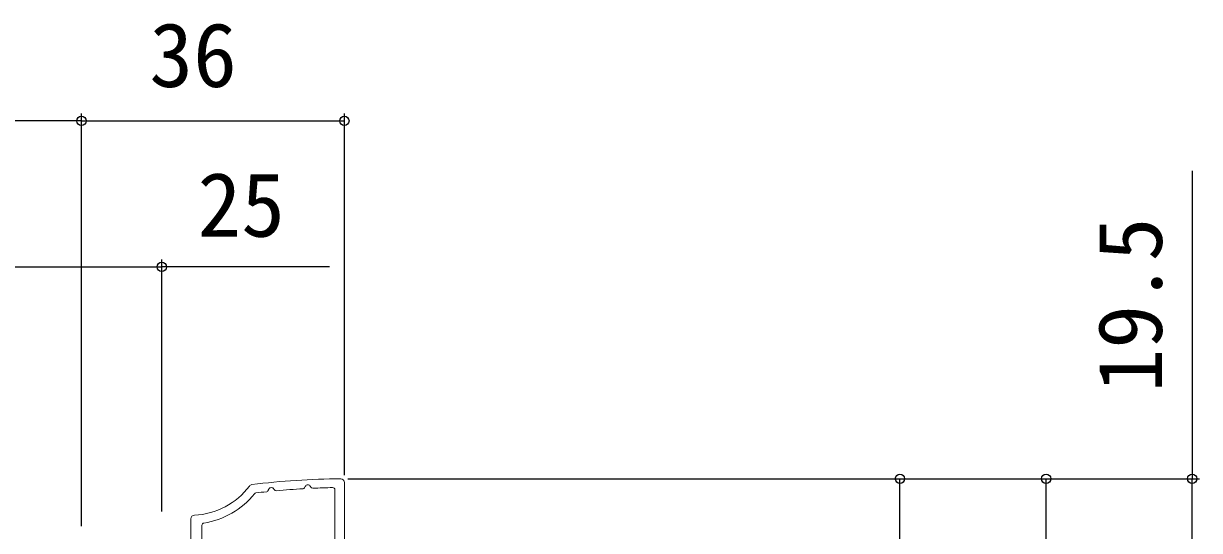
# Model space of a CAD drawing. Units: millimetres, scale not verified. Extents: x -525 to 525, y -783 to 779.
# Drawn here: x 182.3 to 343.3, y 295 to 364.4 of the extents above; entities that cross this region are included whole.
import ezdxf
from ezdxf.enums import TextEntityAlignment as Align

# ---------------------------------------------------------------- set-up
doc = ezdxf.new("R2010")
doc.units = ezdxf.units.MM
doc.header["$LTSCALE"] = 4
doc.layers.add('0-0_0', color=30, linetype='Continuous', lineweight=18)
doc.layers.add('0-8_YKK_D', color=6, linetype='Continuous')
doc.styles.add('ＭＳ ゴシック', font='')
doc.styles.get('ＭＳ ゴシック').set_extended_font_data('MS Gothic')

msp = doc.modelspace()

# ---------------------------------------------------------------- linework, layer by layer
at = {"layer": '0-0_0'}
for p, q in [((215.913, 300.617), (215.791, 300.377)), ((216.653, 300.565), (216.627, 300.617)), ((220.913, 300.998), (220.808, 300.791)), ((221.67, 300.911), (221.626, 300.998)), ((224.97, 291.165), (224.97, 300.529)), ((205.27, 291.142), (205.27, 296.554)), ((206.77, 295.684), (206.77, 283.042))]:
    msp.add_line(p, q, dxfattribs=at)
msp.add_lwpolyline([(226.27, 301.541), (226.27, 240.542), (226.27, 230.842)], dxfattribs=at)
for centre, radius, start, end in [((205.27, 307.042), 10, 272.7294, 323.12246), ((213.669, 300.741), 0.5, 97.27557, 143.12246), ((226.27, 202.042), 100, 90.28792, 97.27557), ((221.27, 300.816), 0.4, 26.9662, 153.0338), ((225.77, 301.541), 0.5, 360, 90.28792), ((205.27, 307.042), 11.2, 279.00506, 320.96976), ((214.203, 299.8), 0.3, 97.03664, 140.96976), ((226.27, 202.042), 98.8, 96.17962, 97.03664), ((215.613, 300.467), 0.2, 276.17962, 333.19229), ((216.27, 300.437), 0.4, 26.80771, 153.19229), ((216.921, 300.7), 0.3, 206.80771, 275.41323), ((226.27, 202.042), 98.8, 93.26591, 95.41323), ((220.63, 300.881), 0.2, 273.26591, 333.0338), ((221.938, 301.047), 0.3, 206.9662, 272.50554), ((226.27, 202.042), 98.8, 90.93073, 92.50554), ((224.67, 300.529), 0.3, 0, 90.93073), ((205.77, 296.554), 0.5, 92.7294, 180), ((207.07, 295.684), 0.3, 99.00506, 180)]:
    msp.add_arc(centre, radius, start, end, dxfattribs=at)
at = {"layer": '0-8_YKK_D'}
for p, q in [((190.27, 295.542), (190.27, 352.042)), ((190.27, 295.542), (190.27, 352.042)), ((190.27, 351.042), (226.27, 351.042)), ((226.27, 302.541), (226.27, 352.042)), ((342.33, 344.208), (342.33, 302.041)), ((201.27, 297.542), (201.27, 332.042)), ((176.27, 331.042), (201.27, 331.042)), ((224.236, 331.042), (201.27, 331.042)), ((226.767, 302.041), (343.33, 302.041)), ((227.767, 302.041), (323.33, 302.041)), ((280.681, 302.042), (303.33, 302.042)), ((302.33, 267.041), (302.33, 302.042)), ((322.33, 230.542), (322.33, 302.041)), ((342.33, 282.542), (342.33, 302.041))]:
    msp.add_line(p, q, dxfattribs=at)
msp.add_lwpolyline([(190.27, 351.042), (176.27, 351.042), (155.652, 351.042)], dxfattribs=at)
for centre in [(190.27, 351.042), (190.27, 351.042), (226.27, 351.042), (201.27, 331.042), (302.33, 302.042), (322.33, 302.041), (342.33, 302.041)]:
    msp.add_circle(centre, 0.637, dxfattribs=at)

# ---------------------------------------------------------------- texts
at = {"layer": '0-8_YKK_D', "style": 'ＭＳ ゴシック'}
for s, p in [('36', (199.577, 353.042)), ('25', (206.168, 332.542))]:
    msp.add_text(s, height=8.798, dxfattribs=at).set_placement(p, align=Align.BOTTOM_LEFT)
msp.add_text('19.5', height=8.798, rotation=90, dxfattribs=at).set_placement((340.83, 313.867), align=Align.BOTTOM_LEFT)

doc.saveas('drawing.dxf')
